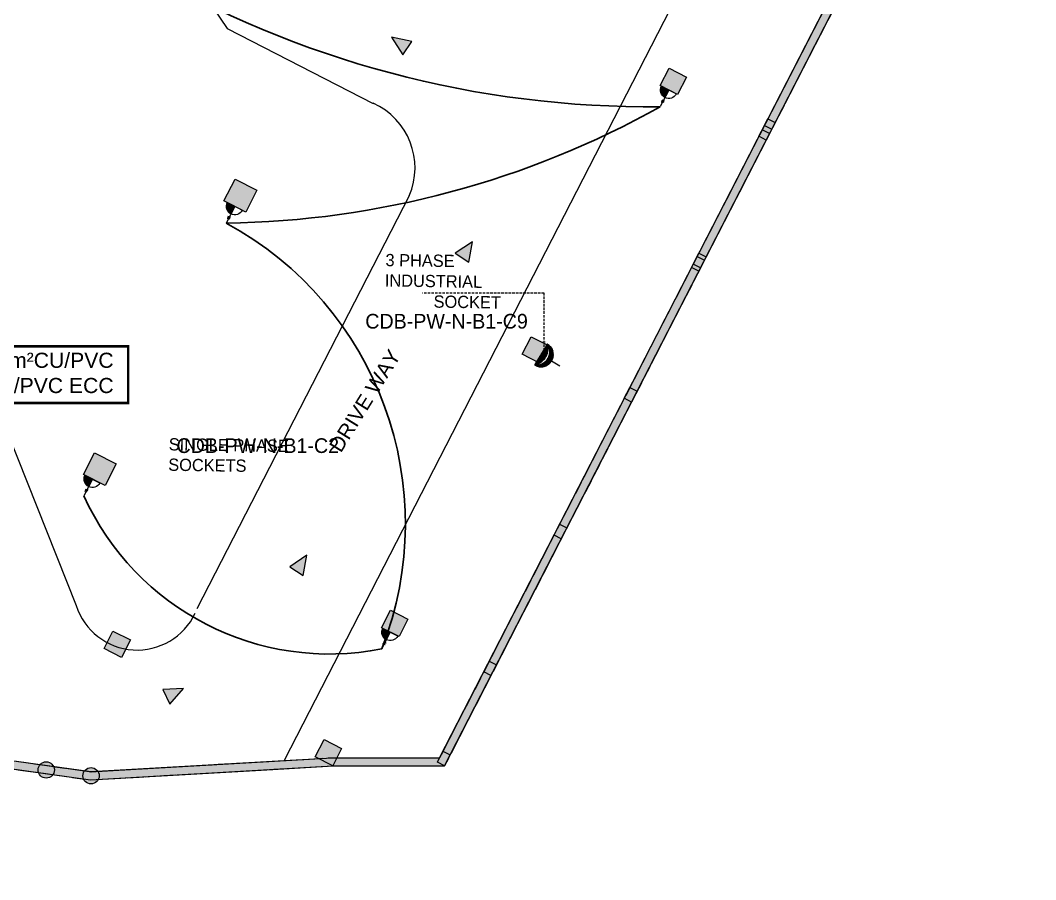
# Model space of a CAD drawing. Header units: inches. Extents: x 1195829 to 1240342, y -967019 to -858076.
# Drawn here: x 1222949 to 1224194, y -912805 to -911751 of the extents above; entities that cross this region are included whole.
import ezdxf

# ---------------------------------------------------------------- set-up
doc = ezdxf.new("R2010")
doc.units = ezdxf.units.IN
doc.header["$LTSCALE"] = 6
for name, pattern in [('6TH FLOOR$0$DASHED2', [0.375, 0.25, -0.125]), ('CENTERX2', [4, 2.5, -0.5, 0.5, -0.5]), ('DASHED', [0.75, 0.5, -0.25]), ('DASHED2', [0.375, 0.25, -0.125])]:
    doc.linetypes.add(name, pattern=pattern)
doc.layers.get('0').update_dxf_attribs({"color": 251})
for name, color, linetype, lineweight in [('23. Dimensions Layer', 252, 'Continuous', 0), ('COL MARK', 251, 'Continuous', 18), ('column', 251, 'Continuous', 25), ('ELECT TEXT', 3, 'Continuous', 20), ('FIRE ALRAM', 12, 'Continuous', 0), ('v.b', 251, 'Continuous', 5), ('W', 251, 'Continuous', 5), ('wall', 251, 'Continuous', 30)]:
    doc.layers.add(name, color=color, linetype=linetype, lineweight=lineweight)
for name, color, linetype in [('COLL SIZE', 251, 'Continuous'), ('E-POWER', 7, 'Continuous'), ('EF', 111, 'CENTERX2'), ('EL', 252, 'Continuous'), ('SMC-EL-T', 222, 'Continuous'), ('YH TEXT', 123, 'Continuous')]:
    doc.layers.add(name, color=color, linetype=linetype)
doc.styles.add('ARI', font='arial.ttf')
doc.styles.add('ARIAL', font='arial.ttf', dxfattribs={"height": 8})
doc.styles.add('Romans', font='romans.shx')
doc.styles.get("Standard").update_dxf_attribs({"font": 'stylu.ttf', "height": 96})
doc.styles.add('style11', font='segoeui.ttf', dxfattribs={"height": 12})
doc.dimstyles.new('Copy(2) of Scale 1-8', dxfattribs={"dimtxt": 6, "dimasz": 4, "dimexe": 5, "dimexo": 3.125, "dimgap": 2, "dimtad": 1, "dimtoh": 1, "dimdec": 1, "dimzin": 12, "dimdsep": 46, "dimlunit": 4, "dimtxsty": 'Romans', "dimblk": 'ARCHTICK', "dimcen": 12, "dimdle": 2.5, "dimclrd": 25, "dimclre": 25, "dimclrt": 20, "dimadec": 0, "dimazin": 0, "dimtfac": 1, "dimtdec": 1, "dimtmove": 1, "dimatfit": 0, "dimfxl": 1, "dimtolj": 1, "dimtzin": 4, "dimarcsym": 0})

# ---------------------------------------------------------------- blocks, each defined once
blk = doc.blocks.new('sdfsdfdsf')
at = {"layer": 'E-POWER'}
blk.add_hatch(color=256, dxfattribs=at).paths.add_polyline_path([(231090.6, -6345.5), (231090.6, -6355.8, 0.414214), (231100.9, -6345.5)])
for p, q in [((231080.3, -6345.5), (231100.9, -6345.5)), ((231090.6, -6345.5), (231090.6, -6368.4)), ((231089.1, -6359.6), (231092.3, -6360.4)), ((231089.1, -6360.8), (231092.3, -6361.6)), ((231089.1, -6362.1), (231092.3, -6362.9))]:
    blk.add_line(p, q, dxfattribs=at)
blk.add_arc((231090.6, -6345.5), 10.3, 180, 360, dxfattribs=at)
blk = doc.blocks.new('FGFDGFDG')
h = blk.add_hatch()
h.set_pattern_fill('ANSI31', color=1, scale=1.68)
h.set_pattern_definition([(45, (-78996.66372, 65749.10018), (-0.1484924, 0.1484924), [])])
edge = h.paths.add_edge_path()
edge.add_arc((-78981.54, 65749.1), 7.56, 0, 180)
edge.add_arc((-78981.54, 65745.54), 8.36, 25.22523, 154.77477, ccw=False)
at = {"layer": 'SMC-EL-T', "linetype": 'ByBlock'}
h = blk.add_hatch(dxfattribs=at)
h.set_pattern_fill('ANSI31', color=3)
h.set_pattern_definition([(45, (0, 0), (-0.08838834765, 0.08838834765), [])])
edge = h.paths.add_edge_path()
edge.add_arc((-78981.54, 65741.93), 10.42, 43.4884, 136.5116)
edge.add_line((-78989.1, 65749.1), (-78973.98, 65749.1))
at = {"color": 1}
for p, q in [((-78981.54, 65756.66, -2.49), (-78981.54, 65762.63, -2.49)), ((-78989.1, 65749.1, -2.49), (-78973.98, 65749.1, -2.49))]:
    blk.add_line(p, q, dxfattribs=at)
for centre, radius, start, end in [((-78981.54, 65749.1, -2.49), 7.56, 0, 180), ((-78981.54, 65745.54, -2.49), 8.36, 25.22523, 154.77477), ((-78981.54, 65741.93, -2.49), 10.42, 43.4884, 136.5116)]:
    blk.add_arc(centre, radius, start, end, dxfattribs=at)
at = {"layer": 'SMC-EL-T', "color": 3, "linetype": 'ByBlock'}
blk.add_line((-78989.1, 65749.1, -2.49), (-78973.98, 65749.1, -2.49), dxfattribs=at)
blk = doc.blocks.new('_ARCHTICK')
at = {"color": 0, "linetype": 'ByBlock', "const_width": 0.15}
blk.add_lwpolyline([(-0.5, -0.5), (0.5, 0.5)], dxfattribs=at)

msp = doc.modelspace()

# ---------------------------------------------------------------- hatches: boundary and pattern name
at = {"layer": 'COL MARK', "lineweight": 30, "true_color": 0xffc6b3}
h = msp.add_hatch(color=31, dxfattribs=at)
h.dxf.hatch_style = 1
h.paths.add_polyline_path([(1223212.7, -911945.9), (1223239.4, -911959.6), (1223225.7, -911986.3), (1223199, -911972.6)])
at = {"layer": 'COL MARK'}
h = msp.add_hatch(color=256, dxfattribs=at)
h.dxf.hatch_style = 1
h.paths.add_polyline_path([(1223212.7, -911945.9), (1223239.4, -911959.6), (1223225.7, -911986.3), (1223199, -911972.6)])
at = {"layer": 'COL MARK', "lineweight": 30, "true_color": 0xffc6b3}
h = msp.add_hatch(color=31, dxfattribs=at)
h.dxf.hatch_style = 1
h.paths.add_polyline_path([(1223040.4, -912281.3), (1223067.1, -912295), (1223053.4, -912321.6), (1223026.7, -912307.9)])
at = {"layer": 'COL MARK'}
h = msp.add_hatch(color=256, dxfattribs=at)
h.dxf.hatch_style = 1
h.paths.add_polyline_path([(1223040.4, -912281.3), (1223067.1, -912295), (1223053.4, -912321.6), (1223026.7, -912307.9)])
at = {"layer": 'COLL SIZE', "lineweight": 25, "ltscale": 100, "true_color": 0xffc6b3}
h = msp.add_hatch(color=31, dxfattribs=at)
h.dxf.hatch_style = 1
h.paths.add_polyline_path([(1223858.8, -911885.5), (1223865.7, -911872.2), (1223874.5, -911876.7), (1223867.7, -911890.1)])
at = {"layer": 'COLL SIZE', "ltscale": 100}
h = msp.add_hatch(color=256, dxfattribs=at)
h.dxf.hatch_style = 1
h.paths.add_polyline_path([(1223854.7, -911893.5), (1223861.6, -911880.2), (1223870.5, -911884.8), (1223863.6, -911898.1)])
h = msp.add_hatch(color=256, dxfattribs=at)
h.dxf.hatch_style = 1
h.paths.add_polyline_path([(1223772.2, -912054.1), (1223779.1, -912040.7), (1223788, -912045.3), (1223781.1, -912058.6)])
at = {"layer": 'COLL SIZE', "lineweight": 25, "ltscale": 100, "true_color": 0xffc6b3}
h = msp.add_hatch(color=31, dxfattribs=at)
h.dxf.hatch_style = 1
h.paths.add_polyline_path([(1223774.3, -912050.1), (1223781.1, -912036.7), (1223790, -912041.3), (1223783.2, -912054.7)])
h = msp.add_hatch(color=31, dxfattribs=at)
h.dxf.hatch_style = 1
h.paths.add_polyline_path([(1223689.7, -912214.6), (1223696.6, -912201.3), (1223705.5, -912205.8), (1223698.6, -912219.2)])
at = {"layer": 'COLL SIZE', "ltscale": 100}
h = msp.add_hatch(color=256, dxfattribs=at)
h.dxf.hatch_style = 1
h.paths.add_polyline_path([(1223689.7, -912214.6), (1223696.6, -912201.3), (1223705.5, -912205.8), (1223698.6, -912219.2)])
at = {"layer": 'COLL SIZE', "lineweight": 25, "ltscale": 100, "true_color": 0xffc6b3}
h = msp.add_hatch(color=31, dxfattribs=at)
h.dxf.hatch_style = 1
h.paths.add_polyline_path([(1223603.6, -912382.3), (1223610.4, -912368.9), (1223619.3, -912373.5), (1223612.5, -912386.9)])
at = {"layer": 'COLL SIZE', "ltscale": 100}
h = msp.add_hatch(color=256, dxfattribs=at)
h.dxf.hatch_style = 1
h.paths.add_polyline_path([(1223603.6, -912382.3), (1223610.4, -912368.9), (1223619.3, -912373.5), (1223612.5, -912386.8)])
at = {"layer": 'COLL SIZE', "lineweight": 25, "ltscale": 100, "true_color": 0xffc6b3}
h = msp.add_hatch(color=31, dxfattribs=at)
h.dxf.hatch_style = 1
h.paths.add_polyline_path([(1223517.4, -912549.9), (1223524.3, -912536.6), (1223533.2, -912541.2), (1223526.3, -912554.5)])
at = {"layer": 'COLL SIZE', "ltscale": 100}
h = msp.add_hatch(color=256, dxfattribs=at)
h.dxf.hatch_style = 1
h.paths.add_polyline_path([(1223517.4, -912549.9), (1223524.3, -912536.6), (1223533.2, -912541.2), (1223526.3, -912554.5)])
at = {"layer": 'COLL SIZE', "lineweight": 25, "ltscale": 100, "true_color": 0xffc6b3}
h = msp.add_hatch(color=31, dxfattribs=at)
h.dxf.hatch_style = 1
h.paths.add_polyline_path([(1223460.6, -912660.5), (1223467.5, -912647.1), (1223476.3, -912651.7), (1223469.5, -912665.1)])
at = {"layer": 'COLL SIZE', "ltscale": 100}
h = msp.add_hatch(color=256, dxfattribs=at)
h.dxf.hatch_style = 1
h.paths.add_polyline_path([(1223460.6, -912660.5), (1223467.5, -912647.1), (1223476.3, -912651.7), (1223469.5, -912665.1)])
at = {"layer": 'column', "ltscale": 10, "true_color": 0x636466}
h = msp.add_hatch(color=251, dxfattribs=at)
h.dxf.hatch_style = 1
h.paths.add_polyline_path([(1223744.6, -911810), (1223765.9, -911820.9), (1223755, -911842.3), (1223733.6, -911831.3)])
h = msp.add_hatch(color=251, dxfattribs=at)
h.dxf.hatch_style = 1
h.paths.add_polyline_path([(1223744.6, -911810), (1223765.9, -911820.9), (1223755, -911842.3), (1223733.6, -911831.3)])
h = msp.add_hatch(color=251, dxfattribs=at)
h.dxf.hatch_style = 1
h.paths.add_polyline_path([(1223575.5, -912139.1), (1223596.9, -912150), (1223585.9, -912171.4), (1223564.5, -912160.4)])
h = msp.add_hatch(color=251, dxfattribs=at)
h.dxf.hatch_style = 1
h.paths.add_polyline_path([(1223575.5, -912139.1), (1223596.9, -912150), (1223585.9, -912171.4), (1223564.5, -912160.4)])
h = msp.add_hatch(color=251, dxfattribs=at)
h.dxf.hatch_style = 1
h.paths.add_polyline_path([(1223403.2, -912474.4), (1223424.6, -912485.4), (1223413.6, -912506.7), (1223392.3, -912495.8)])
h = msp.add_hatch(color=251, dxfattribs=at)
h.dxf.hatch_style = 1
h.paths.add_polyline_path([(1223403.2, -912474.4), (1223424.6, -912485.4), (1223413.6, -912506.7), (1223392.3, -912495.8)])
h = msp.add_hatch(color=251, dxfattribs=at)
h.dxf.hatch_style = 1
h.paths.add_polyline_path([(1223063, -912499.8), (1223084.4, -912510.7), (1223073.4, -912532.1), (1223052.1, -912521.1)])
h = msp.add_hatch(color=251, dxfattribs=at)
h.dxf.hatch_style = 1
h.paths.add_polyline_path([(1223063, -912499.8), (1223084.4, -912510.7), (1223073.4, -912532.1), (1223052.1, -912521.1)])
h = msp.add_hatch(color=251, dxfattribs=at)
h.dxf.hatch_style = 1
h.paths.add_polyline_path([(1223321.9, -912632.7), (1223343.2, -912643.7), (1223332.3, -912665.1), (1223310.9, -912654.1)])
h = msp.add_hatch(color=251, dxfattribs=at)
h.dxf.hatch_style = 1
h.paths.add_polyline_path([(1223321.9, -912632.7), (1223343.2, -912643.7), (1223332.3, -912665.1), (1223310.9, -912654.1)])
h = msp.add_hatch(color=251, dxfattribs=at)
h.dxf.hatch_style = 1
edge = h.paths.add_edge_path()
edge.add_arc((1222981.2, -912670), 10, -67.74, 292.26)
h = msp.add_hatch(color=251, dxfattribs=at)
h.dxf.hatch_style = 1
edge = h.paths.add_edge_path()
edge.add_arc((1222981.2, -912670), 10, -67.74, 292.26)
h = msp.add_hatch(color=251, dxfattribs=at)
h.dxf.hatch_style = 1
edge = h.paths.add_edge_path()
edge.add_arc((1222981.2, -912670), 10, -67.74, 292.26)
h = msp.add_hatch(color=251, dxfattribs=at)
h.dxf.hatch_style = 1
edge = h.paths.add_edge_path()
edge.add_arc((1222981.2, -912670), 10, -67.74, 292.26)
h = msp.add_hatch(color=251, dxfattribs=at)
h.dxf.hatch_style = 1
edge = h.paths.add_edge_path()
edge.add_arc((1223036.1, -912677.2), 10, -67.74, 292.26)
h = msp.add_hatch(color=251, dxfattribs=at)
h.dxf.hatch_style = 1
edge = h.paths.add_edge_path()
edge.add_arc((1223036.1, -912677.2), 10, -67.74, 292.26)
h = msp.add_hatch(color=251, dxfattribs=at)
h.dxf.hatch_style = 1
edge = h.paths.add_edge_path()
edge.add_arc((1223036.1, -912677.2), 10, -67.74, 292.26)
h = msp.add_hatch(color=251, dxfattribs=at)
h.dxf.hatch_style = 1
edge = h.paths.add_edge_path()
edge.add_arc((1223036.1, -912677.2), 10, -67.74, 292.26)
at = {"layer": 'W', "ltscale": 10, "true_color": 0x636466}
h = msp.add_hatch(dxfattribs=at)
h.set_pattern_fill('AR-CONC', color=251, scale=0.06)
h.set_pattern_definition([(50, (101708.689, -9999.576), (10.93108014, -0.95634513), [1.143, -12.573]), (355, (101708.689, -9999.576), (-2.114605285, 11.46341071), [0.9144, -10.05843505]), (100.4514447, (101709.6, -9999.656), (8.816474825, 10.507065115), [0.97140053, -10.68541468]), (46.1842, (101708.689, -9996.528), (16.26474245, -2.52253968), [1.7145, -18.8595]), (96.6355576, (101710.045, -9996.738), (14.24424804, 14.84556748), [1.45710139, -16.02813649]), (351.1841512, (101708.69, -9996.528), (14.24424804, 14.84556748), [1.37159802, -15.08758392]), (21, (101710.213, -9997.29), (9.096863476, -6.13591189), [1.143, -12.573]), (326, (101710.213, -9997.29), (3.7081217, 11.05127797), [0.9144, -10.0584]), (71.451445, (101710.971, -9997.802), (12.80498516, 4.91536613), [0.97140053, -10.68539626]), (37.5, (101708.6892, -9999.576), (0.185316195, 5.073302332), [0, -9.93648, 0, -10.2108, 0, -10.0965]), (7.5, (101708.689, -9999.576), (4.00917975, 6.01083449), [0, -5.82168, 0, -9.70788, 0, -3.8481]), (327.5, (101705.2907, -9999.576), (8.13543571, -0.34372464), [0, -3.81, 0, -11.8872, 0, -15.7734]), (317.5, (101703.767, -9999.576), (8.887750883, 1.525589462), [0, -4.953, 0, -7.89432, 0, -11.2014])])
h.paths.add_polyline_path([(1222904.3, -912663.8), (1223035.4, -912682.2), (1223144.1, -912675.9), (1223258.8, -912669.3), (1223332.3, -912665.1), (1223469.5, -912665.1), (1224194, -911255.3), (1223063.4, -910132.6), (1222410.7, -910400.1), (1222469.9, -910543.6), (1221381.8, -910989.1), (1222107.1, -912761.1), (1222424.2, -912698.1), (1222723.8, -912638.5)])
h.paths.add_polyline_path([(1222905.7, -912653.9), (1223035.8, -912672.1), (1223143.6, -912665.9), (1223258.2, -912659.3), (1223332, -912655.1), (1223463.4, -912655.1), (1224181.7, -911257.2), (1223061, -910144.4), (1222423.8, -910405.6), (1222483, -910549.1), (1221394.8, -910994.6), (1222114.1, -912751.9), (1222421.9, -912687.9), (1222721.8, -912628.2)], flags=16)
at = {"layer": 'W', "ltscale": 10}
h = msp.add_hatch(color=256, dxfattribs=at)
h.dxf.hatch_style = 1
h.paths.add_polyline_path([(1223429.5, -911777.3), (1223404.6, -911772.1), (1223418.1, -911793.7)])
h = msp.add_hatch(color=256, dxfattribs=at)
h.dxf.hatch_style = 1
h.paths.add_polyline_path([(1223499.3, -912047.9), (1223503.8, -912022.7), (1223482.6, -912036.9)])
h = msp.add_hatch(color=256, dxfattribs=at)
h.dxf.hatch_style = 1
h.paths.add_polyline_path([(1223296.3, -912431.9), (1223300.8, -912406.8), (1223279.6, -912421)])
h = msp.add_hatch(color=256, dxfattribs=at)
h.dxf.hatch_style = 1
h.paths.add_polyline_path([(1223132.8, -912589.6), (1223149.6, -912570.4), (1223124.1, -912571.6)])

# ---------------------------------------------------------------- linework, layer by layer
at = {"layer": 'COL MARK', "color": 31, "true_color": 0xffc6b3, "elevation": 2940530687.5}
for points in [[(1223212.7, -911945.9), (1223239.4, -911959.6), (1223225.7, -911986.3), (1223199, -911972.6)], [(1223040.4, -912281.3), (1223067.1, -912295), (1223053.4, -912321.6), (1223026.7, -912307.9)]]:
    msp.add_lwpolyline(points, close=True, dxfattribs=at)
at = {"layer": 'COL MARK', "elevation": 2940530687.5}
for points in [[(1223212.7, -911945.9), (1223239.4, -911959.6), (1223225.7, -911986.3), (1223199, -911972.6)], [(1223040.4, -912281.3), (1223067.1, -912295), (1223053.4, -912321.6), (1223026.7, -912307.9)]]:
    msp.add_lwpolyline(points, close=True, dxfattribs=at)
at = {"layer": 'COLL SIZE', "color": 31, "lineweight": 25, "ltscale": 100, "true_color": 0xffc6b3}
for points, elevation in [([(1223858.8, -911885.5), (1223865.7, -911872.2), (1223874.5, -911876.7), (1223867.7, -911890.1), (1223858.8, -911885.5)], 2940530687.5), ([(1223774.3, -912050.1), (1223781.1, -912036.7), (1223790, -912041.3), (1223783.2, -912054.7), (1223774.3, -912050.1)], 2940526718.4), ([(1223689.7, -912214.6), (1223696.6, -912201.3), (1223705.5, -912205.8), (1223698.6, -912219.2), (1223689.7, -912214.6)], 2940530687.5), ([(1223603.6, -912382.3), (1223610.4, -912368.9), (1223619.3, -912373.5), (1223612.5, -912386.9), (1223603.6, -912382.3)], 2940534421.9), ([(1223517.4, -912549.9), (1223524.3, -912536.6), (1223533.2, -912541.2), (1223526.3, -912554.5), (1223517.4, -912549.9)], 2940530687.5), ([(1223460.6, -912660.5), (1223467.5, -912647.1), (1223476.3, -912651.7), (1223469.5, -912665.1), (1223460.6, -912660.5)], 2940526718.4)]:
    msp.add_lwpolyline(points, dxfattribs=dict(at, elevation=elevation))
at = {"layer": 'COLL SIZE', "ltscale": 100}
for points, elevation in [([(1223854.7, -911893.5), (1223861.6, -911880.2), (1223870.5, -911884.8), (1223863.6, -911898.1), (1223854.7, -911893.5)], 2940530687.5), ([(1223772.2, -912054.1), (1223779.1, -912040.7), (1223788, -912045.3), (1223781.1, -912058.6), (1223772.2, -912054.1)], 2940530687.5), ([(1223689.7, -912214.6), (1223696.6, -912201.3), (1223705.5, -912205.8), (1223698.6, -912219.2), (1223689.7, -912214.6)], 2940530687.5), ([(1223603.6, -912382.3), (1223610.4, -912368.9), (1223619.3, -912373.5), (1223612.5, -912386.8), (1223603.6, -912382.3)], 2940530687.5), ([(1223517.4, -912549.9), (1223524.3, -912536.6), (1223533.2, -912541.2), (1223526.3, -912554.5), (1223517.4, -912549.9)], 2940530687.5), ([(1223460.6, -912660.5), (1223467.5, -912647.1), (1223476.3, -912651.7), (1223469.5, -912665.1), (1223460.6, -912660.5)], 2940526718.4)]:
    msp.add_lwpolyline(points, dxfattribs=dict(at, elevation=elevation))
at = {"layer": 'column', "color": 251, "ltscale": 10, "true_color": 0x636466}
for points, elevation in [([(1223744.6, -911810), (1223765.9, -911820.9), (1223755, -911842.3), (1223733.6, -911831.3), (1223744.6, -911810)], 2940530687.5), ([(1223744.6, -911810), (1223765.9, -911820.9), (1223755, -911842.3), (1223733.6, -911831.3), (1223744.6, -911810)], 2940530687.5), ([(1223575.5, -912139.1), (1223596.9, -912150), (1223585.9, -912171.4), (1223564.5, -912160.4), (1223575.5, -912139.1)], 2940530687.5), ([(1223575.5, -912139.1), (1223596.9, -912150), (1223585.9, -912171.4), (1223564.5, -912160.4), (1223575.5, -912139.1)], 2940530687.5), ([(1223403.2, -912474.4), (1223424.6, -912485.4), (1223413.6, -912506.7), (1223392.3, -912495.8), (1223403.2, -912474.4)], 2940530687.5), ([(1223403.2, -912474.4), (1223424.6, -912485.4), (1223413.6, -912506.7), (1223392.3, -912495.8), (1223403.2, -912474.4)], 2940530687.5), ([(1223063, -912499.8), (1223084.4, -912510.7), (1223073.4, -912532.1), (1223052.1, -912521.1), (1223063, -912499.8)], 2940530687.5), ([(1223063, -912499.8), (1223084.4, -912510.7), (1223073.4, -912532.1), (1223052.1, -912521.1), (1223063, -912499.8)], 2940530687.5), ([(1223321.9, -912632.7), (1223343.2, -912643.7), (1223332.3, -912665.1), (1223310.9, -912654.1), (1223321.9, -912632.7)], 2940526718.4), ([(1223321.9, -912632.7), (1223343.2, -912643.7), (1223332.3, -912665.1), (1223310.9, -912654.1), (1223321.9, -912632.7)], 2940526718.4)]:
    msp.add_lwpolyline(points, dxfattribs=dict(at, elevation=elevation))
at = {"layer": 'column', "color": 31, "ltscale": 10, "true_color": 0xffc6b3}
for centre in [(1222981.2, -912670, 2940534656.6), (1222981.2, -912670, 2940530687.5), (1223036.1, -912677.2, 2940534656.6), (1223036.1, -912677.2, 2940530687.5)]:
    msp.add_circle(centre, 10, dxfattribs=at)
at = {"layer": 'column', "ltscale": 10}
for centre in [(1222981.2, -912670, 2940534656.6), (1222981.2, -912670, 2940530687.5), (1223036.1, -912677.2, 2940534656.6), (1223036.1, -912677.2, 2940530687.5)]:
    msp.add_circle(centre, 10, dxfattribs=at)
at = {"layer": 'FIRE ALRAM', "color": 0, "linetype": 'ByBlock', "ltscale": 12, "const_width": 3.12}
msp.add_lwpolyline([(1222775.6, -912220.4), (1223081.7, -912220.4), (1223081.7, -912150.9), (1222775.6, -912150.9)], close=True, dxfattribs=at)
at = {"layer": 'v.b', "color": 31, "linetype": 'DASHED2', "ltscale": 10, "true_color": 0xffc6b3}
for p, q in [((1224181.7, -911257.2, 2940526601.6), (1223463.4, -912655.1, 2940526718.4)), ((1224194, -911255.3, 2940526601), (1223469.5, -912665.1, 2940526718.4)), ((1222721.8, -912628.2, 2940532610), (1223036.8, -912672.3, 2940534656.6)), ((1222723.8, -912638.5, 2940532590.2), (1223035.4, -912682.2, 2940534656.6)), ((1223034.9, -912672.2, 2940534656.6), (1223331.7, -912655.1, 2940526718.4)), ((1223332.3, -912655.1, 2940526718.4), (1223463.4, -912655.1, 2940526718.4)), ((1223035.4, -912682.2, 2940534656.6), (1223332.3, -912665.1, 2940526718.4)), ((1223332.3, -912665.1, 2940526718.4), (1223469.5, -912665.1, 2940526718.4))]:
    msp.add_line(p, q, dxfattribs=at)
at = {"layer": 'W', "color": 251, "ltscale": 10, "true_color": 0x636466}
for p, q in [((1224181.7, -911257.2, 2940526601.6), (1223463.4, -912655.1, 2940526718.4)), ((1224194, -911255.3, 2940526601), (1223469.5, -912665.1, 2940526718.4)), ((1223037, -911515.8, 2940530955.5), (1223203, -911761.4, 2940531840)), ((1223789.8, -911652.2, 2940534656.6), (1223272.7, -912658.5, 2940528294.7)), ((1222718.4, -911716.3, 2940530687.5), (1223017.9, -912468.7, 2940530365.1)), ((1223203, -911761.4, 2940531840), (1223381.9, -911853.1, 2940530781.4)), ((1223426, -911966.3, 2940530781.4), (1223165.9, -912472.6, 2940529158.5)), ((1222721.8, -912628.2, 2940532610), (1223036.8, -912672.3, 2940534656.6)), ((1222723.8, -912638.5, 2940532590.2), (1223035.4, -912682.2, 2940534656.6)), ((1223034.9, -912672.2, 2940534656.6), (1223331.7, -912655.1, 2940526718.4)), ((1223332.3, -912655.1, 2940526718.4), (1223463.4, -912655.1, 2940526718.4)), ((1223035.4, -912682.2, 2940534656.6), (1223332.3, -912665.1, 2940526718.4)), ((1223332.3, -912665.1, 2940526718.4), (1223469.5, -912665.1, 2940526718.4))]:
    msp.add_line(p, q, dxfattribs=at)
at = {"layer": 'W', "color": 251, "ltscale": 10, "true_color": 0x636466, "elevation": 2940533787}
msp.add_lwpolyline([(1222904.3, -912663.8), (1223035.4, -912682.2), (1223144.1, -912675.9), (1223258.8, -912669.3), (1223332.3, -912665.1), (1223469.5, -912665.1), (1224194, -911255.3), (1223063.4, -910132.6), (1222410.7, -910400.1), (1222469.9, -910543.6), (1221381.8, -910989.1), (1222107.1, -912761.1), (1222436.9, -912804.5), (1222723.8, -912638.5), (1222904.3, -912663.8)], dxfattribs=at)
msp.add_lwpolyline([(1222905.7, -912653.9), (1223035.8, -912672.1), (1223143.6, -912665.9), (1223258.2, -912659.3), (1223332, -912655.1), (1223463.4, -912655.1), (1224181.7, -911257.2), (1223061, -910144.4), (1222423.8, -910405.6), (1222483, -910549.1), (1221394.8, -910994.6), (1222114.1, -912751.9), (1222434.8, -912794.2), (1222721.8, -912628.2)], close=True, dxfattribs=at)
at = {"layer": 'W', "ltscale": 10}
for points, elevation in [([(1223429.5, -911777.3), (1223404.6, -911772.1), (1223418.1, -911793.7), (1223429.5, -911777.3)], 2940530772.1), ([(1223499.3, -912047.9), (1223503.8, -912022.7), (1223482.6, -912036.9), (1223499.3, -912047.9)], 2940530772.1), ([(1223296.3, -912431.9), (1223300.8, -912406.8), (1223279.6, -912421), (1223296.3, -912431.9)], 2940527375.8), ([(1223132.8, -912589.6), (1223149.6, -912570.4), (1223124.1, -912571.6), (1223132.8, -912589.6)], 2940530772.1)]:
    msp.add_lwpolyline(points, dxfattribs=dict(at, elevation=elevation))
at = {"layer": 'W', "color": 251, "ltscale": 10, "true_color": 0x636466}
for centre, radius, start, end in [((1223346.7, -911932, 2940530781.4), 86.5, 336.6261, 65.9842), ((1223092.7, -912444.6, 2940529674.9), 78.5, 197.8681, 334.8195)]:
    msp.add_arc(centre, radius, start, end, dxfattribs=at)
at = {"layer": 'wall', "color": 6, "ltscale": 6}
for centre, radius, start, end in [((1223719.4, -910628.3, 2940530687.5), 1229, 239.5083, 270.671), ((1223186.3, -910878.9, 2940530687.5), 1121.1, 270.7917, 299.2314), ((1223002.1, -912368.6, 2940530687.5), 419.3, 338.5873, 61.5513), ((1223328.2, -912197.6, 2940530687.5), 330.4, 204.404, 281.2117)]:
    msp.add_arc(centre, radius, start, end, dxfattribs=at)

# ---------------------------------------------------------------- block references
at = {"layer": 'E-POWER', "color": 6, "linetype": '6TH FLOOR$0$DASHED2', "extrusion": (-4.25121e-08, -3.875e-08, 1), "xscale": -1, "rotation": 332.8078253786501}
for p in [(1432319.2, -1011681.6, 2940530687.5), (1431977.8, -1012346.1, 2940530687.5)]:
    msp.add_blockref('sdfsdfdsf', p, dxfattribs=at)
at = {"layer": 'E-POWER', "color": 6, "linetype": '6TH FLOOR$0$DASHED2', "extrusion": (1.60968e-08, -7.6779e-08, 1), "xscale": -1, "rotation": 332.8078253783559}
for p in [(1431614.9, -1011712.5, 2940530687.6), (1431440.4, -1012046.7, 2940530687.6)]:
    msp.add_blockref('sdfsdfdsf', p, dxfattribs=at)
at = {"layer": 'EF', "extrusion": (-2.21957e-09, -1.84844e-08, 1), "xscale": 1.999999999999996, "yscale": 1.999999999999996, "zscale": 1.999999999999996, "rotation": 238.6175836380355}
msp.add_blockref('FGFDGFDG', (1029074, -978483.9, 2940530692.5), dxfattribs=at)

# ---------------------------------------------------------------- texts
at = {"layer": '23. Dimensions Layer', "color": 5, "char_height": 15, "attachment_point": 7, "rotation": 359.1775, "style": 'style11'}
for s, insert, width in [('\\pi0.4421;{\\fCentury Gothic|b0|i0|c0|p34;\\C1;3 PHASE INDUSTRIAL \\P\\pi60.11579;SOCKET}', (1223395.8, -912102.8, 2940530687.5), 197.577), ('\\pi0.21266;{\\fCentury Gothic|b0|i0|c0|p34;\\C1;SINGLE PHASE SOCKETS}', (1223130.7, -912303.6, -146.4), 232.023)]:
    msp.add_mtext(s, dxfattribs=dict(at, insert=insert, width=width))
at = {"layer": 'ELECT TEXT', "color": 5, "char_height": 18, "rotation": 0.0025}
for s, insert, width, attachment_point in [('CDB-PW-N-B1-C9', (1223571.5, -912129.4, 2940530687.5), 207.008, 9), ('CDB-PW-N-B1-C2', (1223140.9, -912263.6, 2940522937), 201.421, 1)]:
    msp.add_mtext(s, dxfattribs=dict(at, insert=insert, width=width, attachment_point=attachment_point))
at = {"layer": 'wall', "style": 'ARI'}
msp.add_text('DRIVE WAY', height=18, rotation=58.2593, dxfattribs=at).set_placement((1223342.3, -912282.3, 2940522937))
at = {"layer": 'YH TEXT', "insert": (1223063.8, -912158.7, -32.7), "char_height": 18.55, "width": 282.088, "attachment_point": 3, "style": 'ARIAL'}
msp.add_mtext('3C-4mm²CU/PVC\\P+1C-4mm²CU/PVC ECC ', dxfattribs=at)

# ---------------------------------------------------------------- leaders
at = {"layer": 'EL', "color": 7, "linetype": 'DASHED'}
msp.add_leader([(1223591.4, -912160.5, 2940530687.5), (1223591.4, -912085.6, 2940530687.5), (1223442.4, -912085.6, 2940530687.5)], dimstyle='Copy(2) of Scale 1-8', override={"dimasz": 16, "dimtad": 0, "dimfxl": 0.18, "dimarcsym": 1}, dxfattribs=at)

doc.saveas('drawing.dxf')
